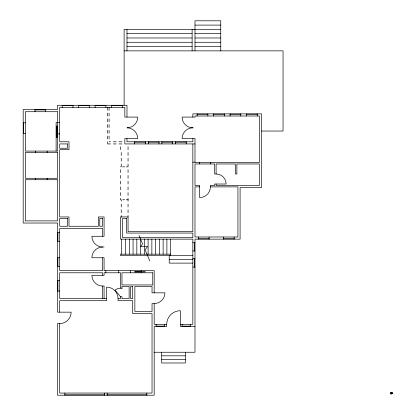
<?xml version="1.0" encoding="UTF-8"?>
<svg xmlns="http://www.w3.org/2000/svg" width="416" height="416" viewBox="0 0 416 416"><rect width="100%" height="100%" fill="white"/><g stroke="black" fill="none" stroke-linecap="round" stroke-linejoin="round"><path stroke-width="0.62" d="M391.872 393.552L391.836 392.928A0.624 0.624 0 0 0 390.848 392.844L390.785 393.604A0.624 0.624 0 0 0 391.778 393.687L390.77 393.567M391.95 393.593L391.914 392.876A0.718 0.718 0 0 0 390.676 392.938L390.712 393.656A0.718 0.718 0 0 0 391.95 393.593L392.818 393.567L391.992 393.479M194.99 25.095L220.761 25.095M220.761 29.39L124.119 29.39L124.119 105.274M126.984 33.686L192.124 33.686M194.99 33.686L220.761 33.686M126.984 37.981L192.124 37.981M194.99 37.981L220.761 37.981M126.984 42.276L192.124 42.276M194.99 42.276L220.761 42.276M126.984 46.571L192.124 46.571M194.99 46.571L220.761 46.571M124.119 50.866L283.041 50.866L283.041 131.045L261.565 131.045M62.197 105.633L72.935 105.633M78.66 105.633L89.398 105.633M95.124 105.633L105.862 105.633M111.592 105.633L122.33 105.633M34.991 109.928L45.729 109.928M197.137 114.223L207.875 114.223M213.6 114.223L224.338 114.223M230.069 114.223L240.807 114.223M246.532 114.223L257.27 114.223M59.691 122.455L56.113 122.455L56.113 151.086M23.182 122.814L25.329 122.814M192.842 127.821A10.738 10.738 0 0 1 182.104 117.083L194.99 117.083L194.99 116.012L259.418 116.012L259.418 162.542L194.99 162.542L194.99 138.559L182.104 138.559A10.738 10.738 0 0 1 192.842 127.821L193.201 127.821M23.182 133.552L25.329 133.552M56.113 133.905L59.691 133.905M109.086 141.783L110.516 141.783M113.381 141.783L116.246 141.783M119.106 141.783L121.971 141.783M134.68 142.142L145.418 142.142M148.278 142.142L159.016 142.142M161.881 142.142L172.619 142.142M175.484 142.142L186.222 142.142M110.516 143.931L107.656 143.931L107.656 141.783M113.381 143.931L116.246 143.931M119.106 143.931L121.971 143.931M194.99 143.931L124.836 143.931L124.836 138.559L137.722 138.559A10.738 10.738 0 0 0 126.984 127.821A10.738 10.738 0 0 0 137.722 117.083L124.836 117.083L124.836 107.422L59.691 107.422L59.691 141.783L68.999 141.783L68.999 149.656L59.691 149.656L59.691 216.949L68.999 216.949L68.999 226.257L98.348 226.257L98.348 216.949L104.073 216.949L104.073 236.278L91.905 236.278A10.738 10.738 0 0 0 102.643 247.016L104.073 247.016M192.842 162.183L194.99 162.183M120.541 166.837L121.254 166.837L121.254 163.972M122.689 166.837L124.654 166.837M126.344 166.837L128.055 166.837L128.055 163.972M210.382 186.883L210.382 185.448L214.677 185.448L214.677 184.018L226.132 184.018A10.02 10.02 0 0 0 216.107 173.997L214.677 173.997L214.677 163.972L194.99 163.972L194.99 185.448L199.644 185.448L199.644 197.621A10.738 10.738 0 0 0 210.382 186.883L237.942 186.883L237.942 236.995L194.99 236.995L194.99 186.883L199.644 186.883M122.689 199.768L124.654 199.768M126.344 199.768L128.055 199.768M128.055 216.949L120.541 216.949L120.541 239.143L192.842 239.143L192.842 324.329L180.315 324.329M57.543 232.7L59.691 232.7M198.37 238.784L209.108 238.784M223.423 238.784L234.161 238.784M57.543 241.29L59.691 241.29M192.842 242.362L194.99 242.362M192.842 250.952L194.99 250.952M170.648 254.176L120.541 254.176L120.541 255.606L192.842 255.606M57.543 257.754L59.691 257.754M192.842 258.471L194.99 258.471M169.218 259.366L192.842 259.366M192.842 263.12L169.218 263.12L169.218 255.606M57.543 266.344L59.691 266.344M192.842 267.062L194.99 267.062M141.591 271.445L134.67 271.445L134.67 271.981L141.591 271.981M142.386 271.445L142.662 271.445M143.499 271.445L143.858 271.445M144.102 271.445L144.414 271.445M145.168 271.445L145.168 271.981M142.386 271.981L142.662 271.981M143.499 271.981L143.858 271.981M144.102 271.981L144.414 271.981M57.543 280.301L59.691 280.301M59.691 312.161L59.691 300.706L106.579 300.706L106.579 287.102A11.456 11.456 0 0 1 118.035 298.558L120.541 298.558L120.541 296.769L115.097 290.118A8.59 8.59 0 0 1 120.541 288.179L120.541 272.787L104.073 272.787L104.073 275.293L91.905 275.293A10.738 10.738 0 0 0 102.643 286.031L104.073 286.031L104.073 298.558M120.541 288.179L121.971 288.179M57.543 291.039L59.691 291.039M120.541 296.769L121.971 296.769L121.971 298.558L129.132 298.558L129.132 286.39L121.971 286.39L121.971 288.538M106.579 298.558L59.691 298.558L59.691 272.787L102.643 272.787L102.643 275.293M154.185 303.571L152.038 303.571L152.038 311.444L134.857 311.444L134.857 286.39L152.038 286.39L152.038 292.833L164.923 292.833A10.738 10.738 0 0 1 154.185 303.571L154.185 324.329L166.712 324.329A13.603 13.603 0 0 1 180.315 310.726L180.315 326.477L194.99 326.477M126.984 117.083L126.984 105.274L57.543 105.274L57.543 109.569L23.182 109.569L23.182 223.033L57.543 223.033L57.543 312.161L71.146 312.161A11.456 11.456 0 0 1 59.691 323.612L57.543 323.612L57.543 395.2L154.185 395.2L154.185 326.477L166.712 326.477L166.712 324.329M156.156 326.118L164.746 326.118M182.104 326.118L190.694 326.118M154.185 352.248L194.99 352.248L194.99 239.143L240.089 239.143L240.089 187.595L261.565 187.595L261.565 113.864L192.842 113.864L192.842 117.083M161.704 355.826L185.328 355.826M161.704 359.408L185.328 359.408M390.78 392.943L391.846 392.943M391.945 392.943L392.818 392.943L391.986 393.032M390.738 393.032L391.888 393.032M390.728 393.479L391.893 393.479M64.88 394.841L104.614 394.841M107.115 394.841L146.848 394.841M139.032 235.482L142.594 243.911L140.582 246.662L147.54 246.47L145.122 249.896L149.76 260.868M257.27 113.864L257.27 116.012M246.532 113.864L246.532 116.012M240.807 113.864L240.807 116.012M234.161 236.995L234.161 239.143M230.069 113.864L230.069 116.012M224.338 113.864L224.338 116.012M223.423 236.995L223.423 239.143M220.761 50.866L220.761 20.8L194.99 20.8L194.99 50.866M216.107 173.997L216.107 163.972L235.435 163.972L235.435 173.997L236.87 173.997L236.87 163.972L259.418 163.972L259.418 185.448L216.107 185.448L216.107 184.018M213.6 113.864L213.6 116.012M210.382 162.542L210.382 163.972M209.108 236.995L209.108 239.143M207.875 113.864L207.875 116.012M199.644 162.542L199.644 163.972M198.37 236.995L198.37 239.143M197.137 113.864L197.137 116.012M194.631 242.362L194.631 250.952M194.631 258.471L194.631 267.062M192.842 138.559L192.842 141.783L126.984 141.783L126.984 138.559M192.842 143.931L192.842 231.624L128.055 231.624L128.055 215.519M192.124 29.39L192.124 50.866M190.694 324.329L190.694 326.477M186.222 141.783L186.222 143.931M185.328 352.248L185.328 362.986L161.704 362.986L161.704 352.248M182.104 324.329L182.104 326.477M175.484 141.783L175.484 143.931M172.619 141.783L172.619 143.931M170.648 239.143L170.648 255.606M166.894 239.143L166.894 254.176M164.746 324.329L164.746 326.477M163.134 239.143L163.134 254.176M161.881 141.783L161.881 143.931M159.375 239.143L159.375 254.176M159.016 141.783L159.016 143.931M156.156 324.329L156.156 326.477M155.615 239.143L155.615 254.176M154.185 292.833L154.185 270.639L104.073 270.639L104.073 257.754L91.905 257.754A10.738 10.738 0 0 1 102.643 247.016M151.861 239.143L151.861 254.176M148.278 141.783L148.278 143.931M148.101 239.143L148.101 254.176M146.848 393.052L146.848 395.2M145.418 141.783L145.418 143.931M144.342 239.143L144.342 254.176M141.3 270.639L141.3 272.787M140.582 239.143L140.582 254.176M136.828 239.143L136.828 254.176M134.68 141.783L134.68 143.931M133.068 239.143L133.068 254.176M130.562 270.639L130.562 272.787M129.308 239.143L129.308 254.176M128.055 146.791L128.055 149.656M128.055 152.521L128.055 155.381M128.055 158.246L128.055 161.112M128.055 169.702L128.055 172.562M128.055 175.427L128.055 178.292M128.055 181.152L128.055 184.018M128.055 186.883L128.055 189.743M128.055 192.608L128.055 195.473M128.055 198.333L128.055 201.198M128.055 204.064L128.055 206.924M128.055 209.789L128.055 212.654M126.984 29.39L126.984 50.866M125.549 239.143L125.549 254.176M122.33 105.274L122.33 107.422M121.519 239.143L121.519 254.176M121.254 152.521L121.254 155.381M121.254 158.246L121.254 161.112M121.254 201.198L121.254 199.768L120.541 199.768L120.541 198.333M121.254 204.064L121.254 206.924M121.254 209.789L121.254 212.654M121.254 215.519L121.254 216.949M120.541 146.791L120.541 149.656M120.541 169.702L120.541 172.562M120.541 175.427L120.541 178.292M120.541 181.152L120.541 184.018M120.541 186.883L120.541 189.743M120.541 192.608L120.541 195.473M118.747 270.639L118.747 272.787M118.035 298.558L118.035 300.706L132.709 300.706L132.709 313.591L152.038 313.591L152.038 393.052L59.691 393.052L59.691 323.612M111.592 105.274L111.592 107.422M109.086 107.422L109.086 110.282M109.086 113.147L109.086 116.012M109.086 118.872L109.086 121.737M109.086 124.602L109.086 127.462M109.086 130.328L109.086 133.193M109.086 136.053L109.086 138.918M107.656 107.422L107.656 110.282M107.656 113.147L107.656 116.012M107.656 118.872L107.656 121.737M107.656 124.602L107.656 127.462M107.656 130.328L107.656 133.193M107.656 136.053L107.656 138.918M107.115 393.052L107.115 395.2M105.862 105.274L105.862 107.422M105.862 270.639L105.862 272.787M104.614 393.052L104.614 395.2M102.643 236.278L102.643 228.405L59.691 228.405L59.691 270.639L102.643 270.639L102.643 257.754M102.643 286.031L102.643 298.558M95.124 105.274L95.124 107.422M89.398 105.274L89.398 107.422M78.66 105.274L78.66 107.422M72.935 105.274L72.935 107.422M64.88 393.052L64.88 395.2M62.197 105.274L62.197 107.422M57.902 232.7L57.902 241.29M57.902 257.754L57.902 266.344M57.902 280.301L57.902 291.039M57.361 133.905L57.361 126.105L56.29 126.105L56.29 133.905M57.361 134.15L57.361 134.462M57.361 134.732L57.361 134.997M57.361 135.262L57.361 135.533M57.361 135.793L57.361 136.058M57.361 136.276L57.361 136.557M57.361 137.316L56.29 137.316M56.29 134.15L56.29 134.462M56.29 134.732L56.29 134.997M56.29 135.262L56.29 135.533M56.29 135.793L56.29 136.058M56.29 136.276L56.29 136.557M47.164 151.086L47.164 152.521M47.164 178.292L47.164 179.722M45.729 109.569L45.729 111.717M35.708 151.086L35.708 152.521M35.708 178.292L35.708 179.722M34.991 109.569L34.991 111.717M23.54 122.814L23.54 133.552M57.543 111.717L25.329 111.717L25.329 151.086L57.543 151.086L57.543 111.717M67.564 143.931L59.691 143.931L59.691 148.226L67.564 148.226L67.564 143.931M57.543 152.521L25.329 152.521L25.329 178.292L57.543 178.292L57.543 152.521M57.543 179.722L25.329 179.722L25.329 220.886L57.543 220.886L57.543 179.722M67.564 218.379L59.691 218.379L59.691 226.257L67.564 226.257L67.564 218.379M102.643 218.379L99.778 218.379L99.778 226.257L102.643 226.257L102.643 218.379M126.625 218.379L122.689 218.379L122.689 237.708L192.842 237.708L192.842 233.054L126.625 233.054L126.625 218.379M152.755 272.787L121.971 272.787L121.971 284.955L152.755 284.955L152.755 272.787M132.709 286.39L130.562 286.39L130.562 298.558L132.709 298.558L132.709 286.39"/></g></svg>
